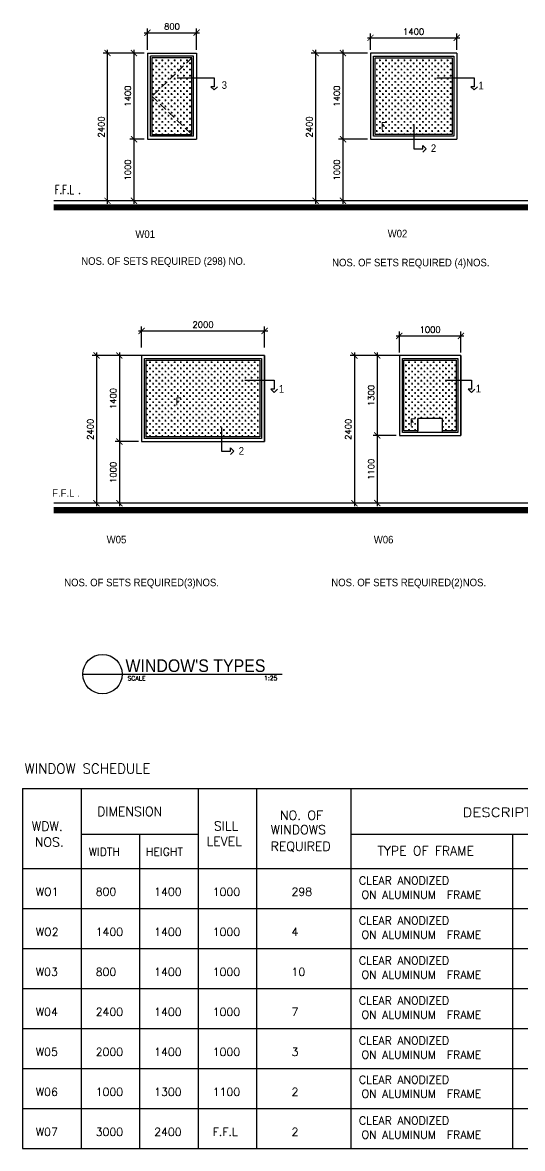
# Model space of a CAD drawing. Extents: x -1710 to 74306, y 106176 to 135285.
# Drawn here: x -1710 to 6412, y 106176 to 124469 of the extents above; entities that cross this region are included whole.
import ezdxf
from ezdxf.enums import TextEntityAlignment as Align

# ---------------------------------------------------------------- set-up
doc = ezdxf.new("R2010")
doc.units = 0
doc.header["$LTSCALE"] = 1000
doc.header["$MEASUREMENT"] = 0
doc.header["$PDMODE"] = 34
doc.linetypes.add('HIDDEN2', pattern=[0.1875, 0.125, -0.0625])
doc.layers.get('0').update_dxf_attribs({"linetype": 'CONTINUOUS'})
doc.layers.get('DEFPOINTS').update_dxf_attribs({"linetype": 'CONTINUOUS'})
for name, color, linetype in [('BORDER', 4, 'CONTINUOUS'), ('DIM', 11, 'CONTINUOUS'), ('Hatch', 11, 'CONTINUOUS'), ('JAM', 6, 'CONTINUOUS'), ('TABLE', 7, 'CONTINUOUS'), ('TEXT-T', 6, 'CONTINUOUS'), ('TXT1', 2, 'CONTINUOUS'), ('WALL', 2, 'CONTINUOUS'), ('WIN', 2, 'CONTINUOUS')]:
    doc.layers.add(name, color=color, linetype=linetype)
doc.styles.add('ROMANS', font='ROMANS.SHX', dxfattribs={"height": 100})
doc.styles.add('TTXT', font='swisse.ttf', dxfattribs={"width": 0.6})
doc.dimstyles.new('STANDARD in', dxfattribs={"dimtxt": 100, "dimasz": 100, "dimexe": 70, "dimexo": 50, "dimgap": 50, "dimtad": 1, "dimdec": 0, "dimzin": 0, "dimdsep": 46, "dimtxsty": 'ROMANS', "dimblk": 'ARCHTICK', "dimcen": 50, "dimdle": 50, "dimclrd": 4, "dimclre": 4, "dimclrt": 2, "dimadec": 0, "dimazin": 0, "dimtfac": 1, "dimtdec": 0, "dimtmove": 2, "dimatfit": 3, "dimldrblk": 'ARCHTICK', "dimfxl": 0, "dimtolj": 1, "dimtzin": 0, "dimarcsym": 0})

# ---------------------------------------------------------------- blocks, each defined once
blk = doc.blocks.new('_ARCHTICK')
at = {"color": 0, "linetype": 'ByBlock', "const_width": 0.15}
blk.add_lwpolyline([(-0.5, -0.5), (0.5, 0.5)], dxfattribs=at)
blk = doc.blocks.new('*D42')
at = {"layer": 'DEFPOINTS', "color": 0, "linetype": 'ByBlock'}
for p in [(2223, 119459), (223, 119141), (2223, 119141)]:
    blk.add_point(p, dxfattribs=at)
at = {"layer": 'DIM', "color": 4, "linetype": 'ByBlock', "lineweight": -2}
for p, q in [((173, 119459), (2273, 119459)), ((223, 119191), (223, 119529)), ((2223, 119191), (2223, 119529))]:
    blk.add_line(p, q, dxfattribs=at)
at = {"layer": 'DIM', "color": 4, "linetype": 'ByBlock', "lineweight": -2, "xscale": 100, "yscale": 100, "zscale": 100, "rotation": 180}
blk.add_blockref('_ARCHTICK', (223, 119459), dxfattribs=at)
at = {"layer": 'DIM', "color": 4, "linetype": 'ByBlock', "lineweight": -2, "xscale": 100, "yscale": 100, "zscale": 100}
blk.add_blockref('_ARCHTICK', (2223, 119459), dxfattribs=at)
at = {"layer": 'DIM', "color": 2, "linetype": 'ByBlock', "insert": (1223, 119559), "char_height": 100, "attachment_point": 5, "style": 'ROMANS'}
blk.add_mtext('\\A1;2000', dxfattribs=at)
blk = doc.blocks.new('*D43')
at = {"layer": 'DEFPOINTS', "color": 0, "linetype": 'ByBlock'}
for p in [(471, 119060), (-508, 116660), (634, 116660)]:
    blk.add_point(p, dxfattribs=at)
at = {"layer": 'DIM', "color": 4, "linetype": 'ByBlock', "lineweight": -2}
for p, q in [((-508, 119110), (-508, 116610)), ((421, 119060), (-578, 119060)), ((584, 116660), (-578, 116660))]:
    blk.add_line(p, q, dxfattribs=at)
at = {"layer": 'DIM', "color": 4, "linetype": 'ByBlock', "lineweight": -2, "xscale": 100, "yscale": 100, "zscale": 100}
for p, rotation in [((-508, 119060), 90), ((-508, 116660), 270)]:
    blk.add_blockref('_ARCHTICK', p, dxfattribs=dict(at, rotation=rotation))
at = {"layer": 'DIM', "color": 2, "linetype": 'ByBlock', "insert": (-608, 117860), "char_height": 100, "attachment_point": 5, "rotation": 90, "style": 'ROMANS'}
blk.add_mtext('\\A1;2400', dxfattribs=at)
blk = doc.blocks.new('*D44')
at = {"layer": 'DEFPOINTS', "color": 0, "linetype": 'ByBlock'}
for p in [(223, 119060), (-136, 117660), (223, 117660)]:
    blk.add_point(p, dxfattribs=at)
at = {"layer": 'DIM', "color": 4, "linetype": 'ByBlock', "lineweight": -2}
for p, q in [((-136, 119110), (-136, 117610)), ((173, 119060), (-206, 119060)), ((173, 117660), (-206, 117660))]:
    blk.add_line(p, q, dxfattribs=at)
at = {"layer": 'DIM', "color": 4, "linetype": 'ByBlock', "lineweight": -2, "xscale": 100, "yscale": 100, "zscale": 100}
for p, rotation in [((-136, 119060), 90), ((-136, 117660), 270)]:
    blk.add_blockref('_ARCHTICK', p, dxfattribs=dict(at, rotation=rotation))
at = {"layer": 'DIM', "color": 2, "linetype": 'ByBlock', "insert": (-236, 118360), "char_height": 100, "attachment_point": 5, "rotation": 90, "style": 'ROMANS'}
blk.add_mtext('\\A1;1400', dxfattribs=at)
blk = doc.blocks.new('*D45')
at = {"layer": 'DEFPOINTS', "color": 0, "linetype": 'ByBlock'}
for p in [(76, 117660), (-136, 116660), (76, 116660)]:
    blk.add_point(p, dxfattribs=at)
at = {"layer": 'DIM', "color": 4, "linetype": 'ByBlock', "lineweight": -2}
for p, q in [((26, 117660), (-206, 117660)), ((-136, 117710), (-136, 116610)), ((26, 116660), (-206, 116660))]:
    blk.add_line(p, q, dxfattribs=at)
at = {"layer": 'DIM', "color": 4, "linetype": 'ByBlock', "lineweight": -2, "xscale": 100, "yscale": 100, "zscale": 100}
for p, rotation in [((-136, 117660), 90), ((-136, 116660), 270)]:
    blk.add_blockref('_ARCHTICK', p, dxfattribs=dict(at, rotation=rotation))
at = {"layer": 'DIM', "color": 2, "linetype": 'ByBlock', "insert": (-236, 117160), "char_height": 100, "attachment_point": 5, "rotation": 90, "style": 'ROMANS'}
blk.add_mtext('\\A1;1000', dxfattribs=at)
blk = doc.blocks.new('*D46')
at = {"layer": 'DEFPOINTS', "color": 0, "linetype": 'ByBlock'}
for p in [(268, 122573), (101, 121573), (268, 121573)]:
    blk.add_point(p, dxfattribs=at)
at = {"layer": 'DIM', "color": 4, "linetype": 'ByBlock', "lineweight": -2}
for p, q in [((218, 122573), (31, 122573)), ((101, 122623), (101, 121523)), ((218, 121573), (31, 121573))]:
    blk.add_line(p, q, dxfattribs=at)
at = {"layer": 'DIM', "color": 4, "linetype": 'ByBlock', "lineweight": -2, "xscale": 100, "yscale": 100, "zscale": 100}
for p, rotation in [((101, 122573), 90), ((101, 121573), 270)]:
    blk.add_blockref('_ARCHTICK', p, dxfattribs=dict(at, rotation=rotation))
at = {"layer": 'DIM', "color": 2, "linetype": 'ByBlock', "insert": (1, 122073), "char_height": 100, "attachment_point": 5, "rotation": 90, "style": 'ROMANS'}
blk.add_mtext('\\A1;1000', dxfattribs=at)
blk = doc.blocks.new('*D47')
at = {"layer": 'DEFPOINTS', "color": 0, "linetype": 'ByBlock'}
for p in [(-330, 123973), (268, 123973), (268, 121573)]:
    blk.add_point(p, dxfattribs=at)
at = {"layer": 'DIM', "color": 4, "linetype": 'ByBlock', "lineweight": -2}
for p, q in [((218, 123973), (-400, 123973)), ((-330, 121523), (-330, 124023)), ((218, 121573), (-400, 121573))]:
    blk.add_line(p, q, dxfattribs=at)
at = {"layer": 'DIM', "color": 4, "linetype": 'ByBlock', "lineweight": -2, "xscale": 100, "yscale": 100, "zscale": 100}
for p, rotation in [((-330, 123973), 90), ((-330, 121573), 270)]:
    blk.add_blockref('_ARCHTICK', p, dxfattribs=dict(at, rotation=rotation))
at = {"layer": 'DIM', "color": 2, "linetype": 'ByBlock', "insert": (-430, 122773), "char_height": 100, "attachment_point": 5, "rotation": 90, "style": 'ROMANS'}
blk.add_mtext('\\A1;2400', dxfattribs=at)
blk = doc.blocks.new('*D48')
at = {"layer": 'DEFPOINTS', "color": 0, "linetype": 'ByBlock'}
for p in [(318, 123973), (101, 122573), (318, 122573)]:
    blk.add_point(p, dxfattribs=at)
at = {"layer": 'DIM', "color": 4, "linetype": 'ByBlock', "lineweight": -2}
for p, q in [((268, 123973), (31, 123973)), ((101, 124023), (101, 122523)), ((268, 122573), (31, 122573))]:
    blk.add_line(p, q, dxfattribs=at)
at = {"layer": 'DIM', "color": 4, "linetype": 'ByBlock', "lineweight": -2, "xscale": 100, "yscale": 100, "zscale": 100}
for p, rotation in [((101, 123973), 90), ((101, 122573), 270)]:
    blk.add_blockref('_ARCHTICK', p, dxfattribs=dict(at, rotation=rotation))
at = {"layer": 'DIM', "color": 2, "linetype": 'ByBlock', "insert": (1, 123273), "char_height": 100, "attachment_point": 5, "rotation": 90, "style": 'ROMANS'}
blk.add_mtext('\\A1;1400', dxfattribs=at)
blk = doc.blocks.new('*D49')
at = {"layer": 'DEFPOINTS', "color": 0, "linetype": 'ByBlock'}
for p in [(1118, 124304), (318, 123973), (1118, 123973)]:
    blk.add_point(p, dxfattribs=at)
at = {"layer": 'DIM', "color": 4, "linetype": 'ByBlock', "lineweight": -2}
for p, q in [((268, 124304), (1168, 124304)), ((318, 124023), (318, 124374)), ((1118, 124023), (1118, 124374))]:
    blk.add_line(p, q, dxfattribs=at)
at = {"layer": 'DIM', "color": 4, "linetype": 'ByBlock', "lineweight": -2, "xscale": 100, "yscale": 100, "zscale": 100, "rotation": 180}
blk.add_blockref('_ARCHTICK', (318, 124304), dxfattribs=at)
at = {"layer": 'DIM', "color": 4, "linetype": 'ByBlock', "lineweight": -2, "xscale": 100, "yscale": 100, "zscale": 100}
blk.add_blockref('_ARCHTICK', (1118, 124304), dxfattribs=at)
at = {"layer": 'DIM', "color": 2, "linetype": 'ByBlock', "insert": (718, 124404), "char_height": 100, "attachment_point": 5, "style": 'ROMANS'}
blk.add_mtext('\\A1;800', dxfattribs=at)
blk = doc.blocks.new('*D51')
at = {"layer": 'DEFPOINTS', "color": 0, "linetype": 'ByBlock'}
for p in [(4660, 119060), (3682, 116660), (4823, 116660)]:
    blk.add_point(p, dxfattribs=at)
at = {"layer": 'DIM', "color": 4, "linetype": 'ByBlock', "lineweight": -2}
for p, q in [((3682, 119110), (3682, 116610)), ((4610, 119060), (3612, 119060)), ((4773, 116660), (3612, 116660))]:
    blk.add_line(p, q, dxfattribs=at)
at = {"layer": 'DIM', "color": 4, "linetype": 'ByBlock', "lineweight": -2, "xscale": 100, "yscale": 100, "zscale": 100}
for p, rotation in [((3682, 119060), 90), ((3682, 116660), 270)]:
    blk.add_blockref('_ARCHTICK', p, dxfattribs=dict(at, rotation=rotation))
at = {"layer": 'DIM', "color": 2, "linetype": 'ByBlock', "insert": (3582, 117860), "char_height": 100, "attachment_point": 5, "rotation": 90, "style": 'ROMANS'}
blk.add_mtext('\\A1;2400', dxfattribs=at)
blk = doc.blocks.new('*D52')
at = {"layer": 'DEFPOINTS', "color": 0, "linetype": 'ByBlock'}
for p in [(4412, 119060), (4054, 117760), (4412, 117760)]:
    blk.add_point(p, dxfattribs=at)
at = {"layer": 'DIM', "color": 4, "linetype": 'ByBlock', "lineweight": -2}
for p, q in [((4054, 119110), (4054, 117710)), ((4362, 119060), (3984, 119060)), ((4362, 117760), (3984, 117760))]:
    blk.add_line(p, q, dxfattribs=at)
at = {"layer": 'DIM', "color": 4, "linetype": 'ByBlock', "lineweight": -2, "xscale": 100, "yscale": 100, "zscale": 100}
for p, rotation in [((4054, 119060), 90), ((4054, 117760), 270)]:
    blk.add_blockref('_ARCHTICK', p, dxfattribs=dict(at, rotation=rotation))
at = {"layer": 'DIM', "color": 2, "linetype": 'ByBlock', "insert": (3954, 118410), "char_height": 100, "attachment_point": 5, "rotation": 90, "style": 'ROMANS'}
blk.add_mtext('\\A1;1300', dxfattribs=at)
blk = doc.blocks.new('*D53')
at = {"layer": 'DEFPOINTS', "color": 0, "linetype": 'ByBlock'}
for p in [(4265, 117760), (4054, 116660), (4265, 116660)]:
    blk.add_point(p, dxfattribs=at)
at = {"layer": 'DIM', "color": 4, "linetype": 'ByBlock', "lineweight": -2}
for p, q in [((4215, 117760), (3984, 117760)), ((4054, 117810), (4054, 116610)), ((4215, 116660), (3984, 116660))]:
    blk.add_line(p, q, dxfattribs=at)
at = {"layer": 'DIM', "color": 4, "linetype": 'ByBlock', "lineweight": -2, "xscale": 100, "yscale": 100, "zscale": 100}
for p, rotation in [((4054, 117760), 90), ((4054, 116660), 270)]:
    blk.add_blockref('_ARCHTICK', p, dxfattribs=dict(at, rotation=rotation))
at = {"layer": 'DIM', "color": 2, "linetype": 'ByBlock', "insert": (3954, 117210), "char_height": 100, "attachment_point": 5, "rotation": 90, "style": 'ROMANS'}
blk.add_mtext('\\A1;1100', dxfattribs=at)
blk = doc.blocks.new('*D54')
at = {"layer": 'DEFPOINTS', "color": 0, "linetype": 'ByBlock'}
for p in [(5412, 119378), (4412, 119060), (5412, 119060)]:
    blk.add_point(p, dxfattribs=at)
at = {"layer": 'DIM', "color": 4, "linetype": 'ByBlock', "lineweight": -2}
for p, q in [((4362, 119378), (5462, 119378)), ((4412, 119110), (4412, 119448)), ((5412, 119110), (5412, 119448))]:
    blk.add_line(p, q, dxfattribs=at)
at = {"layer": 'DIM', "color": 4, "linetype": 'ByBlock', "lineweight": -2, "xscale": 100, "yscale": 100, "zscale": 100, "rotation": 180}
blk.add_blockref('_ARCHTICK', (4412, 119378), dxfattribs=at)
at = {"layer": 'DIM', "color": 4, "linetype": 'ByBlock', "lineweight": -2, "xscale": 100, "yscale": 100, "zscale": 100}
blk.add_blockref('_ARCHTICK', (5412, 119378), dxfattribs=at)
at = {"layer": 'DIM', "color": 2, "linetype": 'ByBlock', "insert": (4912, 119478), "char_height": 100, "attachment_point": 5, "style": 'ROMANS'}
blk.add_mtext('\\A1;1000', dxfattribs=at)
blk = doc.blocks.new('*D57')
at = {"layer": 'DEFPOINTS', "color": 0, "linetype": 'ByBlock'}
for p in [(3660, 122573), (3496, 121573), (3660, 121573)]:
    blk.add_point(p, dxfattribs=at)
at = {"layer": 'DIM', "color": 4, "linetype": 'ByBlock', "lineweight": -2}
for p, q in [((3610, 122573), (3426, 122573)), ((3496, 122623), (3496, 121523)), ((3610, 121573), (3426, 121573))]:
    blk.add_line(p, q, dxfattribs=at)
at = {"layer": 'DIM', "color": 4, "linetype": 'ByBlock', "lineweight": -2, "xscale": 100, "yscale": 100, "zscale": 100}
for p, rotation in [((3496, 122573), 90), ((3496, 121573), 270)]:
    blk.add_blockref('_ARCHTICK', p, dxfattribs=dict(at, rotation=rotation))
at = {"layer": 'DIM', "color": 2, "linetype": 'ByBlock', "insert": (3396, 122073), "char_height": 100, "attachment_point": 5, "rotation": 90, "style": 'ROMANS'}
blk.add_mtext('\\A1;1000', dxfattribs=at)
blk = doc.blocks.new('*D58')
at = {"layer": 'DEFPOINTS', "color": 0, "linetype": 'ByBlock'}
for p in [(3944, 123973), (3496, 122573), (3944, 122573)]:
    blk.add_point(p, dxfattribs=at)
at = {"layer": 'WIN', "color": 4, "linetype": 'ByBlock', "lineweight": -2}
for p, q in [((3894, 123973), (3426, 123973)), ((3496, 124023), (3496, 122523)), ((3894, 122573), (3426, 122573))]:
    blk.add_line(p, q, dxfattribs=at)
at = {"layer": 'WIN', "color": 4, "linetype": 'ByBlock', "lineweight": -2, "xscale": 100, "yscale": 100, "zscale": 100}
for p, rotation in [((3496, 123973), 90), ((3496, 122573), 270)]:
    blk.add_blockref('_ARCHTICK', p, dxfattribs=dict(at, rotation=rotation))
at = {"layer": 'WIN', "color": 2, "linetype": 'ByBlock', "insert": (3396, 123273), "char_height": 100, "attachment_point": 5, "rotation": 90, "style": 'ROMANS'}
blk.add_mtext('\\A1;1400', dxfattribs=at)
blk = doc.blocks.new('*D59')
at = {"layer": 'DEFPOINTS', "color": 0, "linetype": 'ByBlock'}
for p in [(3660, 123973), (3050, 121573), (3660, 121573)]:
    blk.add_point(p, dxfattribs=at)
at = {"layer": 'DIM', "color": 4, "linetype": 'ByBlock', "lineweight": -2}
for p, q in [((3610, 123973), (2980, 123973)), ((3050, 124023), (3050, 121523)), ((3610, 121573), (2980, 121573))]:
    blk.add_line(p, q, dxfattribs=at)
at = {"layer": 'DIM', "color": 4, "linetype": 'ByBlock', "lineweight": -2, "xscale": 100, "yscale": 100, "zscale": 100}
for p, rotation in [((3050, 123973), 90), ((3050, 121573), 270)]:
    blk.add_blockref('_ARCHTICK', p, dxfattribs=dict(at, rotation=rotation))
at = {"layer": 'DIM', "color": 2, "linetype": 'ByBlock', "insert": (2950, 122773), "char_height": 100, "attachment_point": 5, "rotation": 90, "style": 'ROMANS'}
blk.add_mtext('\\A1;2400', dxfattribs=at)
blk = doc.blocks.new('*D60')
at = {"layer": 'DEFPOINTS', "color": 0, "linetype": 'ByBlock'}
for p in [(5344, 124221), (3944, 123973), (5344, 123973)]:
    blk.add_point(p, dxfattribs=at)
at = {"layer": 'DIM', "color": 4, "linetype": 'ByBlock', "lineweight": -2}
for p, q in [((3894, 124221), (5394, 124221)), ((3944, 124023), (3944, 124291)), ((5344, 124023), (5344, 124291))]:
    blk.add_line(p, q, dxfattribs=at)
at = {"layer": 'DIM', "color": 4, "linetype": 'ByBlock', "lineweight": -2, "xscale": 100, "yscale": 100, "zscale": 100, "rotation": 180}
blk.add_blockref('_ARCHTICK', (3944, 124221), dxfattribs=at)
at = {"layer": 'DIM', "color": 4, "linetype": 'ByBlock', "lineweight": -2, "xscale": 100, "yscale": 100, "zscale": 100}
blk.add_blockref('_ARCHTICK', (5344, 124221), dxfattribs=at)
at = {"layer": 'DIM', "color": 2, "linetype": 'ByBlock', "insert": (4644, 124321), "char_height": 100, "attachment_point": 5, "style": 'ROMANS'}
blk.add_mtext('\\A1;1400', dxfattribs=at)

msp = doc.modelspace()

# ---------------------------------------------------------------- hatches: boundary and pattern name
at = {"layer": 'Hatch', "linetype": 'ByBlock'}
h = msp.add_hatch(dxfattribs=at)
h.set_pattern_fill('CROSS', color=256, scale=200, style=0)
h.set_pattern_definition([(0, (0, -4993.845), (50, 50), [25, -75]), (90, (12.5, -5006.345), (-50, 50), [25, -75])])
h.paths.add_polyline_path([(1043.2364, 122647.9947), (1043.2364, 123897.9947), (393.2564, 123897.9947), (393.2564, 122647.9947)])
h = msp.add_hatch(dxfattribs=at)
h.set_pattern_fill('CROSS', color=256, scale=200, style=0)
h.set_pattern_definition([(0, (-2666.464, -4993.845), (50, 50), [25, -75]), (90, (-2653.964, -5006.345), (-50, 50), [25, -75])])
h.paths.add_polyline_path([(4019.4828, 122647.9484), (4019.4828, 123897.9484), (5269.4828, 123897.9484), (5269.4828, 122647.9484)])
h = msp.add_hatch(dxfattribs=at)
h.set_pattern_fill('CROSS', color=256, scale=200, style=0)
h.set_pattern_definition([(0, (0, -2900.02), (50, 50), [25, -75]), (90, (12.5, -2912.52), (-50, 50), [25, -75])])
h.paths.add_polyline_path([(297.5873, 118985.1477), (2147.5873, 118985.1477), (2147.5873, 117735.1477), (297.5873, 117735.1477)])
h = msp.add_hatch(dxfattribs=at)
h.set_pattern_fill('CROSS', color=256, scale=200, style=0)
h.set_pattern_definition([(0, (-2692.763, -2900.02), (50, 50), [25, -75]), (90, (-2680.263, -2912.52), (-50, 50), [25, -75])])
h.paths.add_polyline_path([(4487.3588, 118985.1477), (5337.3588, 118985.1477), (5337.3588, 117835.1477), (5112.3588, 117835.1477), (5112.3588, 118035.1477), (4712.3588, 118035.1477), (4712.3588, 117835.1477), (4487.3588, 117835.1477)])

# ---------------------------------------------------------------- linework, layer by layer
msp.add_lwpolyline([(4487.3588, 118985.1477), (5337.3588, 118985.1477), (5337.3588, 117835.1477), (5112.3588, 117835.1477), (5112.3588, 118035.1477), (4712.3588, 118035.1477), (4712.3588, 117835.1477), (4487.3588, 117835.1477)], close=True, dxfattribs=at)
at = {"layer": 'JAM'}
for points in [[(799.9925, 123571.6697), (1401.6989, 123571.6697), (1401.6989, 123426.8255), (1347.7109, 123426.8255), (1401.6989, 123373.0695), (1455.6869, 123426.8255)], [(5023.5108, 123571.6697), (5625.2171, 123571.6697), (5625.2171, 123426.8255), (5571.2291, 123426.8255), (5625.2171, 123373.0695), (5679.2052, 123426.8255)], [(4647.2862, 122803.9464), (4647.2862, 122418.3285), (4792.1304, 122418.3285), (4792.1304, 122472.3165), (4845.8864, 122418.3285), (4792.1304, 122364.3405)], [(1901.6153, 118658.8689), (2380.0421, 118658.8689), (2380.0421, 118514.0248), (2326.0541, 118514.0248), (2380.0421, 118460.2688), (2434.0301, 118514.0248)], [(5166.9293, 118658.8689), (5583.7163, 118658.8689), (5583.7163, 118514.0248), (5529.7283, 118514.0248), (5583.7163, 118460.2688), (5637.7043, 118514.0248)], [(1525.3908, 117891.1457), (1525.3908, 117505.5278), (1670.2349, 117505.5278), (1670.2349, 117559.5158), (1723.9909, 117505.5278), (1670.2349, 117451.5398)]]:
    msp.add_lwpolyline(points, dxfattribs=at)
at = {"layer": 'TABLE', "color": 6}
msp.add_line((-730.4538, 113882.6172), (2509.4743, 113882.6172), dxfattribs=at)
at = {"layer": 'TABLE', "color": 2}
for p, q in [((-1709.6202, 112025.6417), (-1709.6202, 106175.6417)), ((-1709.6202, 112025.6417), (14933.3607, 112025.6417)), ((-758.763, 112025.6417), (-758.763, 106175.6417)), ((1142.9512, 112025.6417), (1142.9512, 106175.6417)), ((2093.8084, 112025.6417), (2093.8084, 106175.6417)), ((3624.0941, 112025.6417), (3624.0941, 106175.6417)), ((-758.763, 111282.7845), (1142.9512, 111282.7845)), ((192.0941, 111282.7845), (192.0941, 106175.6417)), ((3624.0941, 111282.7845), (8871.1134, 111282.7845)), ((6247.6038, 111282.7845), (6247.6038, 106175.6417)), ((-1709.6202, 110725.6417), (14933.3607, 110725.6417)), ((-1709.6202, 106175.6417), (14933.3607, 106175.6417)), ((-1709.6202, 106175.6417), (14933.3607, 106175.6417))]:
    msp.add_line(p, q, dxfattribs=at)
at = {"layer": 'TABLE', "color": 4}
for p, q in [((-1709.6202, 110075.6417), (14933.3607, 110075.6417)), ((-1709.6202, 109425.6417), (14933.3607, 109425.6417)), ((-1709.6202, 109425.6417), (14933.3607, 109425.6417)), ((-1709.6202, 108775.6417), (14933.3607, 108775.6417)), ((-1709.6202, 108775.6417), (14933.3607, 108775.6417)), ((-1709.6202, 108125.6417), (14933.3607, 108125.6417)), ((-1709.6202, 108125.6417), (14933.3607, 108125.6417)), ((-1709.6202, 107475.6417), (14933.3607, 107475.6417)), ((-1709.6202, 106825.6417), (14933.3607, 106825.6417)), ((-1709.6202, 106825.6417), (14933.3607, 106825.6417))]:
    msp.add_line(p, q, dxfattribs=at)
at = {"layer": 'TABLE', "color": 6}
msp.add_circle((-410.4538, 113882.6172), 320, dxfattribs=at)
at = {"layer": 'WALL', "color": 4, "linetype": 'HIDDEN2'}
for p, q in [((1043.2364, 123897.9947), (393.2364, 123272.9947)), ((393.2364, 123272.9947), (1043.2364, 122647.9947))]:
    msp.add_line(p, q, dxfattribs=at)
at = {"layer": 'WALL', "color": 6}
for p, q in [((15234.0416, 121572.9484), (-1202.5347, 121572.9484)), ((12136.7588, 116660.1477), (-1202.5347, 116660.1477))]:
    msp.add_line(p, q, dxfattribs=at)
at = {"layer": 'WALL', "color": 6, "const_width": 100}
for points in [[(15234.0416, 121466.4908), (-1202.5347, 121466.4908)], [(12136.7588, 116546.3525), (-1202.5347, 116546.3525)]]:
    msp.add_lwpolyline(points, dxfattribs=at)
at = {"layer": 'WIN', "linetype": 'ByBlock'}
for p, q in [((318.2564, 123973.0147), (318.2564, 122572.9947)), ((318.2564, 123973.0147), (1118.2364, 123973.0147)), ((368.2564, 122622.9947), (368.2564, 123922.9947)), ((1068.2364, 123922.9947), (368.2564, 123922.9947)), ((1068.2364, 122622.9947), (1068.2364, 123922.9947)), ((1118.2364, 123973.0147), (1118.2364, 122572.9947)), ((5344.4828, 123972.9484), (3944.4828, 123972.9484)), ((3944.4828, 123972.9484), (3944.4828, 122572.9484)), ((3994.4828, 123922.9484), (5294.4828, 123922.9484)), ((3994.4828, 122622.9484), (3994.4828, 123922.9484)), ((5294.4828, 123922.9484), (5294.4828, 122622.9484)), ((5344.4828, 123972.9484), (5344.4828, 122572.9484)), ((318.2564, 122572.9947), (1118.2364, 122572.9947)), ((1068.2364, 122622.9947), (368.2564, 122622.9947)), ((3944.4828, 122572.9484), (5344.4828, 122572.9484)), ((5294.4828, 122622.9484), (3994.4828, 122622.9484)), ((2222.5873, 119060.1477), (222.5873, 119060.1477)), ((222.5873, 119060.1477), (222.5873, 117660.1477)), ((272.5873, 119010.1477), (2172.5873, 119010.1477)), ((272.5873, 117710.1477), (272.5873, 119010.1477)), ((2172.5873, 119010.1477), (2172.5873, 117710.1477)), ((2222.5873, 119060.1477), (2222.5873, 117660.1477)), ((2222.5873, 117660.1477), (2222.5873, 119060.1477)), ((4412.3588, 119060.1477), (4412.3588, 117760.1477)), ((5412.3588, 119060.1477), (4412.3588, 119060.1477)), ((4462.3588, 117810.1477), (4462.3588, 119010.1477)), ((4462.3588, 119010.1477), (5362.3588, 119010.1477)), ((4487.3588, 117835.1477), (4487.3588, 118985.1477)), ((4487.3588, 118985.1477), (5337.3588, 118985.1477)), ((5362.3588, 119010.1477), (5362.3588, 117810.1477)), ((5412.3588, 119060.1477), (5412.3588, 117760.1477)), ((5412.3588, 117760.1477), (5412.3588, 119060.1477)), ((4712.3588, 117835.1477), (4487.3588, 117835.1477)), ((5337.3588, 117835.1477), (5112.3588, 117835.1477)), ((222.5873, 117660.1477), (2222.5873, 117660.1477)), ((2172.5873, 117710.1477), (272.5873, 117710.1477)), ((4412.3588, 117760.1477), (5412.3588, 117760.1477)), ((5362.3588, 117810.1477), (4462.3588, 117810.1477))]:
    msp.add_line(p, q, dxfattribs=at)
at = {"layer": 'WIN'}
for p, q in [((297.5873, 117735.1477), (297.5873, 118985.1477)), ((297.5873, 118985.1477), (2147.5873, 118985.1477)), ((2147.5873, 118985.1477), (2147.5873, 117735.1477)), ((5112.3588, 118035.1477), (4712.3588, 118035.1477)), ((4712.3588, 117810.1477), (4712.3588, 118035.1477)), ((5112.3588, 117810.1477), (5112.3588, 118035.1477)), ((2147.5873, 117735.1477), (297.5873, 117735.1477))]:
    msp.add_line(p, q, dxfattribs=at)
for points in [[(1043.2364, 122647.9947), (1043.2364, 123897.9947), (393.2564, 123897.9947), (393.2564, 122647.9947)], [(4019.4828, 122647.9484), (4019.4828, 123897.9484), (5269.4828, 123897.9484), (5269.4828, 122647.9484)]]:
    msp.add_lwpolyline(points, close=True, dxfattribs=at)
at = {"layer": 'WIN', "linetype": 'ByBlock'}
msp.add_lwpolyline([(5337.3588, 118985.1477), (5337.3588, 117835.1477)], dxfattribs=at)

# ---------------------------------------------------------------- texts
at = {"color": 4, "linetype": 'ByBlock', "style": 'ROMANS'}
for p in [(820.3517, 118312.2554), (4628.5422, 117971.4496)]:
    msp.add_text('F', height=120, dxfattribs=at).set_placement(p, align=Align.MIDDLE)
at = {"layer": 'BORDER', "color": 2, "style": 'ROMANS'}
msp.add_text('WINDOW SCHEDULE', height=160, dxfattribs=at).set_placement((-1675.0242, 112268.4662))
at = {"layer": 'TABLE', "color": 2, "style": 'ROMANS'}
for s, height, p in [('SCALE', 71.68, (-3.3753, 113778.894)), ('1:25', 71.68, (2214.841, 113781.6695)), ('DIMENSION', 148.57143, (-496.9511, 111576.8913)), ('NO. OF ', 148.57143, (2472.3802, 111515.5511)), ('WDW.', 148.57143, (-1557.7061, 111337.4405)), ('SILL', 148.57143, (1398.3662, 111340.2854)), ('WINDOWS', 148.57143, (2321.4916, 111281.2081)), ('NOS.', 148.57143, (-1510.0567, 111079.2875)), ('LEVEL', 148.57143, (1279.8329, 111090.0687)), ('WIDTH', 130, (-634.0869, 110930.3692)), ('HEIGHT', 130, (294.4124, 110930.7092)), ('REQUIRED', 148.57143, (2321.4916, 111011.5419)), ('TYPE OF FRAME', 148.571429, (4058.1904, 110938.0597)), ('CLEAR ANODIZED', 130, (3755.6334, 110463.6697)), ('WO1', 130, (-1492.0727, 110282.2024)), ('800', 130, (-521.4174, 110282.2024)), ('1400', 130, (429.4397, 110282.2024)), ('1000', 130, (1380.2969, 110279.6122)), ('298', 130, (2660.605, 110282.2024)), ('ON ALUMINUM  FRAME', 130, (3798.2204, 110234.3502)), ('CLEAR ANODIZED', 130, (3755.6334, 109813.6697)), ('WO2', 130, (-1492.0727, 109629.6122)), ('1400', 130, (-521.4174, 109629.6122)), ('1400', 130, (429.4397, 109629.6122)), ('1000', 130, (1380.2969, 109629.6122)), ('4', 130, (2660.605, 109629.6122)), ('ON ALUMINUM  FRAME', 130, (3798.2204, 109584.3502)), ('CLEAR ANODIZED', 130, (3755.6334, 109163.6697)), ('W03', 130, (-1492.0727, 108979.6122)), ('800', 130, (-521.4174, 108979.6122)), ('1400', 130, (429.4397, 108979.6122)), ('1000', 130, (1380.2969, 108979.6122)), ('10', 130, (2660.605, 108979.6122)), ('ON ALUMINUM  FRAME', 130, (3798.2204, 108934.3502)), ('CLEAR ANODIZED', 130, (3755.6334, 108513.6697)), ('W04', 130, (-1492.0727, 108329.6122)), ('2400', 130, (-521.4174, 108329.6122)), ('1400', 130, (429.4397, 108329.6122)), ('1000', 130, (1380.2969, 108329.6122)), ('7', 130, (2660.605, 108329.6122)), ('ON ALUMINUM  FRAME', 130, (3798.2204, 108284.3502)), ('CLEAR ANODIZED', 130, (3755.6334, 107863.6697)), ('W05', 130, (-1492.0727, 107679.6122)), ('2000', 130, (-521.4174, 107679.6122)), ('1400', 130, (429.4397, 107679.6122)), ('1000', 130, (1380.2969, 107679.6122)), ('3', 130, (2660.605, 107679.6122)), ('ON ALUMINUM  FRAME', 130, (3798.2204, 107634.3502)), ('CLEAR ANODIZED', 130, (3755.6334, 107228.2247)), ('W06', 130, (-1492.0727, 107029.6122)), ('1000', 130, (-521.4174, 107029.6122)), ('1300', 130, (429.4397, 107029.6122)), ('1100', 130, (1380.2969, 107029.6122)), ('2', 130, (2660.605, 107029.6122)), ('ON ALUMINUM  FRAME', 130, (3798.2204, 106998.9052)), ('CLEAR ANODIZED', 130, (3755.6334, 106563.6697)), ('W07', 130, (-1492.0727, 106379.6122)), ('3000', 130, (-521.4174, 106379.6122)), ('2400', 130, (429.4397, 106379.6122)), ('F.F.L', 130, (1380.2969, 106379.6122)), ('2', 130, (2660.605, 106379.6122)), ('ON ALUMINUM  FRAME', 130, (3798.2204, 106334.3502))]:
    msp.add_text(s, height=height, dxfattribs=at).set_placement(p)
at = {"layer": 'TABLE', "color": 2, "style": 'ROMANS', "width": 1.2}
msp.add_text('DESCRIPTION', height=148.571429, dxfattribs=at).set_placement((5437.8242, 111562.5697))
at = {"layer": 'TEXT-T', "style": 'ROMANS', "width": 0.7}
msp.add_text('F.F.L .', height=142.5, dxfattribs=at).set_placement((-973.469, 121682.509), align=Align.CENTER)
at = {"layer": 'TXT1', "color": 6, "style": 'TTXT', "width": 0.9}
for s, height, p in [('3', 123.2431, (1525.802, 123391.5549)), ('1', 123.2431, (5695.3913, 123382.5774)), ('2', 123.2431, (4924.3023, 122365.9718)), ('1', 123.2431, (2453.5773, 118455.4224)), ('1', 123.2431, (5652.5641, 118459.8088)), ('2', 123.2431, (1802.4068, 117447.9917)), ("WINDOW'S TYPES", 205.4052, (-36.6174, 113917.2614))]:
    msp.add_text(s, height=height, dxfattribs=at).set_placement(p)
for s, p in [('W02', (4381.9983, 120978.5177)), ('W01', (283.0155, 120969.1532)), ('F.F.L .', (-1004.6277, 116763.5098)), ('W05', (-182.9233, 116006.6266)), ('W06', (4156.2575, 116006.6266))]:
    msp.add_text(s, height=123.24312, dxfattribs=at).set_placement(p, align=Align.CENTER)
for s, p in [('NOS. OF SETS REQUIRED (298) NO.', (578.7923, 120495.2951)), ('NOS. OF SETS REQUIRED (4)NOS.', (4598.007, 120471.0189)), ('NOS. OF SETS REQUIRED(3)NOS.', (224.6293, 115273.0866)), ('NOS. OF SETS REQUIRED(2)NOS.', (4563.8102, 115273.0866))]:
    msp.add_text(s, height=123.24312, dxfattribs=at).set_placement(p, align=Align.BOTTOM_CENTER)
at = {"layer": 'WIN', "linetype": 'ByBlock', "style": 'ROMANS'}
msp.add_text('F', height=120, dxfattribs=at).set_placement((4160.6661, 122784.2503), align=Align.MIDDLE)

# ---------------------------------------------------------------- dimensions: what is measured, and where the dimension line sits
at = {"layer": 'DIM', "linetype": 'ByBlock'}
for base, p1, p2, picture, middle in [((1118.2364, 124303.5907), (318.2564, 123973.0147), (1118.2364, 123973.0147), '*D49', (718.2464, 124403.5907)), ((5344.4828, 124221.4516), (3944.4828, 123972.9484), (5344.4828, 123972.9484), '*D60', (4644.4828, 124321.4516)), ((2222.5873, 119459.2723), (222.5873, 119141.3699), (2222.5873, 119141.3699), '*D42', (1222.5873, 119559.2723)), ((5412.3588, 119378.0501), (4412.3588, 119060.1477), (5412.3588, 119060.1477), '*D54', (4912.3588, 119478.0501))]:
    dim = msp.add_linear_dim(base=base, p1=p1, p2=p2, dimstyle='STANDARD in', dxfattribs=at)
    dim.commit()
    dim.dimension.update_dxf_attribs({"geometry": picture, "text_midpoint": middle})
for base, p1, p2, picture, middle in [((-329.582, 123972.9147), (268.2564, 121572.9484), (268.2564, 123972.9147), '*D47', (-429.582, 122772.9316)), ((100.9223, 122572.9947), (318.2564, 123973.0147), (318.2564, 122572.9947), '*D48', (0.9223, 123273.0047)), ((3050.4603, 121572.9484), (3660.3465, 123972.9484), (3660.3465, 121572.9484), '*D59', (2950.4603, 122772.9484)), ((100.9223, 121572.9484), (268.2564, 122572.9947), (268.2564, 121572.9484), '*D46', (0.9223, 122072.9716)), ((3496.2102, 121572.9484), (3660.3465, 122572.9484), (3660.3465, 121572.9484), '*D57', (3396.2102, 122072.9484)), ((-508.2529, 116660.1477), (470.5173, 119060.1477), (633.6456, 116660.1477), '*D43', (-608.2529, 117860.1477)), ((-136.1731, 117660.1477), (222.5873, 119060.1477), (222.5873, 117660.1477), '*D44', (-236.1731, 118360.1477)), ((3681.5186, 116660.1477), (4660.2888, 119060.1477), (4823.4171, 116660.1477), '*D51', (3581.5186, 117860.1477)), ((4053.5984, 117760.1477), (4412.3588, 119060.1477), (4412.3588, 117760.1477), '*D52', (3953.5984, 118410.1477)), ((4053.5984, 116660.1477), (4265.3465, 117760.1477), (4265.3465, 116660.1477), '*D53', (3953.5984, 117210.1477)), ((-136.1731, 116660.1477), (75.5749, 117660.1477), (75.5749, 116660.1477), '*D45', (-236.1731, 117160.1477))]:
    dim = msp.add_linear_dim(base=base, p1=p1, p2=p2, angle=90, dimstyle='STANDARD in', dxfattribs=at)
    dim.commit()
    dim.dimension.update_dxf_attribs({"geometry": picture, "text_midpoint": middle})
at = {"layer": 'WIN', "linetype": 'ByBlock'}
dim = msp.add_linear_dim(base=(3496.2102, 122572.9484), p1=(3944.4828, 123972.9484), p2=(3944.4828, 122572.9484), angle=90, dimstyle='STANDARD in', dxfattribs=at)
dim.commit()
dim.dimension.update_dxf_attribs({"geometry": '*D58', "text_midpoint": (3396.2102, 123272.9484)})

doc.saveas('drawing.dxf')
